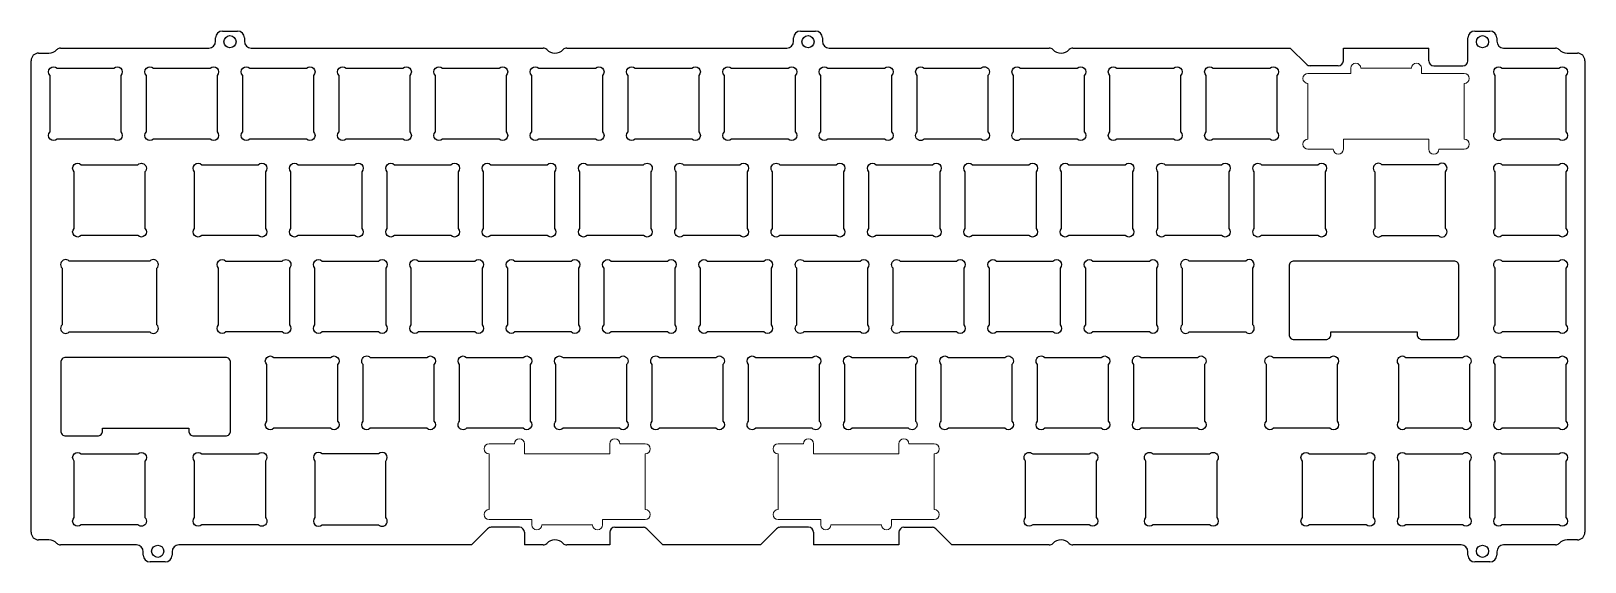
# Model space of a CAD drawing. Header units: millimetres. Extents: x 134 to 442, y 111 to 216.
import ezdxf

# ---------------------------------------------------------------- set-up
doc = ezdxf.new("R2010")
doc.units = ezdxf.units.MM

msp = doc.modelspace()

# ---------------------------------------------------------------- linework, layer by layer
for p, q in [((172.18, 216.14), (175.18, 216.14)), ((286.48, 216.14), (289.48, 216.14)), ((419.83, 216.14), (422.83, 216.14)), ((140.2, 212.79), (169.48, 212.79)), ((170.83, 214.14), (170.83, 214.79)), ((176.53, 214.79), (176.53, 214.14)), ((177.88, 212.79), (235.59, 212.79)), ((240.28, 212.79), (283.78, 212.79)), ((285.13, 214.14), (285.13, 214.79)), ((290.83, 214.79), (290.83, 214.14)), ((292.18, 212.79), (335.67, 212.79)), ((340.36, 212.79), (383.34, 212.79)), ((386.54, 209.58), (383.34, 212.79)), ((393.84, 212.79), (410.71, 212.79)), ((393.84, 210.29), (393.84, 212.79)), ((410.71, 210.29), (410.71, 212.79)), ((418.48, 210.29), (418.48, 214.79)), ((424.18, 214.79), (424.18, 214.14)), ((425.53, 212.79), (435.75, 212.79)), ((134.35, 117.09), (134.35, 210.29)), ((135.85, 211.79), (137.85, 211.79)), ((392.84, 209.29), (387.25, 209.29)), ((411.71, 209.29), (417.48, 209.29)), ((438.1, 211.79), (440.1, 211.79)), ((441.6, 210.29), (441.6, 117.09)), ((224.62, 117.8), (221.41, 114.59)), ((230.91, 118.09), (225.33, 118.09)), ((231.91, 117.09), (231.91, 114.59)), ((248.79, 117.09), (248.79, 114.59)), ((249.79, 118.09), (255.37, 118.09)), ((256.08, 117.8), (259.29, 114.59)), ((281.77, 117.8), (278.56, 114.59)), ((288.06, 118.09), (282.48, 118.09)), ((289.06, 117.09), (289.06, 114.59)), ((305.94, 117.09), (305.94, 114.59)), ((306.94, 118.09), (312.52, 118.09)), ((313.23, 117.8), (316.44, 114.59)), ((137.85, 115.59), (135.85, 115.59)), ((155.19, 114.59), (140.2, 114.59)), ((221.41, 114.59), (163.59, 114.59)), ((235.59, 114.59), (231.91, 114.59)), ((248.79, 114.59), (240.28, 114.59)), ((335.67, 114.59), (316.44, 114.59)), ((417.13, 114.59), (340.36, 114.59)), ((435.75, 114.59), (425.53, 114.59)), ((440.1, 115.59), (438.1, 115.59)), ((156.54, 112.59), (156.54, 113.24)), ((160.89, 111.24), (157.89, 111.24)), ((162.24, 113.24), (162.24, 112.59)), ((418.48, 112.59), (418.48, 113.24)), ((422.83, 111.24), (419.83, 111.24)), ((424.18, 113.24), (424.18, 112.59))]:
    msp.add_line(p, q)
for points in [[(138.1, 196.2), (138.1, 207.38, -1), (139.51, 208.79), (150.69, 208.79, -1), (152.1, 207.38), (152.1, 196.2, -1), (150.69, 194.79), (139.51, 194.79, -1)], [(157.15, 196.2), (157.15, 207.38, -1), (158.56, 208.79), (169.74, 208.79, -1), (171.15, 207.38), (171.15, 196.2, -1), (169.74, 194.79), (158.56, 194.79, -1)], [(176.2, 196.2), (176.2, 207.38, -1), (177.61, 208.79), (188.79, 208.79, -1), (190.2, 207.38), (190.2, 196.2, -1), (188.79, 194.79), (177.61, 194.79, -1)], [(195.25, 196.2), (195.25, 207.38, -1), (196.66, 208.79), (207.84, 208.79, -1), (209.25, 207.38), (209.25, 196.2, -1), (207.84, 194.79), (196.66, 194.79, -1)], [(214.3, 196.2), (214.3, 207.38, -1), (215.71, 208.79), (226.89, 208.79, -1), (228.3, 207.38), (228.3, 196.2, -1), (226.89, 194.79), (215.71, 194.79, -1)], [(233.35, 196.2), (233.35, 207.38, -1), (234.76, 208.79), (245.94, 208.79, -1), (247.35, 207.38), (247.35, 196.2, -1), (245.94, 194.79), (234.76, 194.79, -1)], [(252.4, 196.2), (252.4, 207.38, -1), (253.81, 208.79), (264.99, 208.79, -1), (266.4, 207.38), (266.4, 196.2, -1), (264.99, 194.79), (253.81, 194.79, -1)], [(271.45, 196.2), (271.45, 207.38, -1), (272.86, 208.79), (284.04, 208.79, -1), (285.45, 207.38), (285.45, 196.2, -1), (284.04, 194.79), (272.86, 194.79, -1)], [(290.5, 196.2), (290.5, 207.38, -1), (291.91, 208.79), (303.09, 208.79, -1), (304.5, 207.38), (304.5, 196.2, -1), (303.09, 194.79), (291.91, 194.79, -1)], [(309.55, 196.2), (309.55, 207.38, -1), (310.96, 208.79), (322.14, 208.79, -1), (323.55, 207.38), (323.55, 196.2, -1), (322.14, 194.79), (310.96, 194.79, -1)], [(328.6, 196.2), (328.6, 207.38, -1), (330.01, 208.79), (341.19, 208.79, -1), (342.6, 207.38), (342.6, 196.2, -1), (341.19, 194.79), (330.01, 194.79, -1)], [(347.65, 196.2), (347.65, 207.38, -1), (349.06, 208.79), (360.24, 208.79, -1), (361.65, 207.38), (361.65, 196.2, -1), (360.24, 194.79), (349.06, 194.79, -1)], [(366.7, 196.2), (366.7, 207.38, -1), (368.11, 208.79), (379.29, 208.79, -1), (380.7, 207.38), (380.7, 196.2, -1), (379.29, 194.79), (368.11, 194.79, -1)], [(423.85, 196.2), (423.85, 207.38, -1), (425.26, 208.79), (436.44, 208.79, -1), (437.85, 207.38), (437.85, 196.2, -1), (436.44, 194.79), (425.26, 194.79, -1)], [(142.86, 177.15), (142.86, 188.33, -1), (144.28, 189.74), (155.45, 189.74, -1), (156.86, 188.33), (156.86, 177.15, -1), (155.45, 175.74), (144.28, 175.74, -1)], [(166.68, 177.15), (166.68, 188.33, -1), (168.09, 189.74), (179.26, 189.74, -1), (180.68, 188.33), (180.68, 177.15, -1), (179.26, 175.74), (168.09, 175.74, -1)], [(185.73, 177.15), (185.73, 188.33, -1), (187.14, 189.74), (198.31, 189.74, -1), (199.73, 188.33), (199.73, 177.15, -1), (198.31, 175.74), (187.14, 175.74, -1)], [(204.78, 177.15), (204.78, 188.33, -1), (206.19, 189.74), (217.36, 189.74, -1), (218.78, 188.33), (218.78, 177.15, -1), (217.36, 175.74), (206.19, 175.74, -1)], [(223.83, 177.15), (223.83, 188.33, -1), (225.24, 189.74), (236.41, 189.74, -1), (237.83, 188.33), (237.83, 177.15, -1), (236.41, 175.74), (225.24, 175.74, -1)], [(242.88, 177.15), (242.88, 188.33, -1), (244.29, 189.74), (255.46, 189.74, -1), (256.88, 188.33), (256.88, 177.15, -1), (255.46, 175.74), (244.29, 175.74, -1)], [(261.93, 177.15), (261.93, 188.33, -1), (263.34, 189.74), (274.51, 189.74, -1), (275.93, 188.33), (275.93, 177.15, -1), (274.51, 175.74), (263.34, 175.74, -1)], [(280.98, 177.15), (280.98, 188.33, -1), (282.39, 189.74), (293.56, 189.74, -1), (294.98, 188.33), (294.98, 177.15, -1), (293.56, 175.74), (282.39, 175.74, -1)], [(300.03, 177.15), (300.03, 188.33, -1), (301.44, 189.74), (312.61, 189.74, -1), (314.03, 188.33), (314.03, 177.15, -1), (312.61, 175.74), (301.44, 175.74, -1)], [(319.08, 177.15), (319.08, 188.33, -1), (320.49, 189.74), (331.66, 189.74, -1), (333.08, 188.33), (333.08, 177.15, -1), (331.66, 175.74), (320.49, 175.74, -1)], [(338.13, 177.15), (338.13, 188.33, -1), (339.54, 189.74), (350.71, 189.74, -1), (352.13, 188.33), (352.13, 177.15, -1), (350.71, 175.74), (339.54, 175.74, -1)], [(357.18, 177.15), (357.18, 188.33, -1), (358.59, 189.74), (369.76, 189.74, -1), (371.18, 188.33), (371.18, 177.15, -1), (369.76, 175.74), (358.59, 175.74, -1)], [(376.23, 177.15), (376.23, 188.33, -1), (377.64, 189.74), (388.81, 189.74, -1), (390.23, 188.33), (390.23, 177.15, -1), (388.81, 175.74), (377.64, 175.74, -1)], [(414.04, 177.15), (414.04, 188.33, 1), (412.62, 189.74), (401.45, 189.74, 1), (400.04, 188.33), (400.04, 177.15, 1), (401.45, 175.74), (412.62, 175.74, 1)], [(423.85, 177.15), (423.85, 188.33, -1), (425.26, 189.74), (436.44, 189.74, -1), (437.85, 188.33), (437.85, 177.15, -1), (436.44, 175.74), (425.26, 175.74, -1)], [(159.24, 158.1), (159.24, 169.28, 1), (157.83, 170.69), (141.9, 170.69, 1), (140.48, 169.28), (140.48, 158.1, 1), (141.9, 156.69), (157.83, 156.69, 1)], [(171.44, 158.1), (171.44, 169.28, -1), (172.85, 170.69), (184.02, 170.69, -1), (185.44, 169.28), (185.44, 158.1, -1), (184.02, 156.69), (172.85, 156.69, -1)], [(190.49, 158.1), (190.49, 169.28, -1), (191.9, 170.69), (203.07, 170.69, -1), (204.49, 169.28), (204.49, 158.1, -1), (203.07, 156.69), (191.9, 156.69, -1)], [(209.54, 158.1), (209.54, 169.28, -1), (210.95, 170.69), (222.12, 170.69, -1), (223.54, 169.28), (223.54, 158.1, -1), (222.12, 156.69), (210.95, 156.69, -1)], [(228.59, 158.1), (228.59, 169.28, -1), (230, 170.69), (241.17, 170.69, -1), (242.59, 169.28), (242.59, 158.1, -1), (241.17, 156.69), (230, 156.69, -1)], [(247.64, 158.1), (247.64, 169.28, -1), (249.05, 170.69), (260.22, 170.69, -1), (261.64, 169.28), (261.64, 158.1, -1), (260.22, 156.69), (249.05, 156.69, -1)], [(266.69, 158.1), (266.69, 169.28, -1), (268.1, 170.69), (279.27, 170.69, -1), (280.69, 169.28), (280.69, 158.1, -1), (279.27, 156.69), (268.1, 156.69, -1)], [(285.74, 158.1), (285.74, 169.28, -1), (287.15, 170.69), (298.32, 170.69, -1), (299.74, 169.28), (299.74, 158.1, -1), (298.32, 156.69), (287.15, 156.69, -1)], [(304.79, 158.1), (304.79, 169.28, -1), (306.2, 170.69), (317.37, 170.69, -1), (318.79, 169.28), (318.79, 158.1, -1), (317.37, 156.69), (306.2, 156.69, -1)], [(323.84, 158.1), (323.84, 169.28, -1), (325.25, 170.69), (336.42, 170.69, -1), (337.84, 169.28), (337.84, 158.1, -1), (336.42, 156.69), (325.25, 156.69, -1)], [(342.89, 158.1), (342.89, 169.28, -1), (344.3, 170.69), (355.47, 170.69, -1), (356.89, 169.28), (356.89, 158.1, -1), (355.47, 156.69), (344.3, 156.69, -1)], [(375.94, 158.1), (375.94, 169.28, 1), (374.52, 170.69), (363.35, 170.69, 1), (361.94, 169.28), (361.94, 158.1, 1), (363.35, 156.69), (374.52, 156.69, 1)], [(423.85, 158.1), (423.85, 169.28, -1), (425.26, 170.69), (436.44, 170.69, -1), (437.85, 169.28), (437.85, 158.1, -1), (436.44, 156.69), (425.26, 156.69, -1)], [(180.96, 139.05), (180.96, 150.23, -1), (182.38, 151.64), (193.55, 151.64, -1), (194.96, 150.23), (194.96, 139.05, -1), (193.55, 137.64), (182.38, 137.64, -1)], [(200.01, 139.05), (200.01, 150.23, -1), (201.43, 151.64), (212.6, 151.64, -1), (214.01, 150.23), (214.01, 139.05, -1), (212.6, 137.64), (201.43, 137.64, -1)], [(219.06, 139.05), (219.06, 150.23, -1), (220.48, 151.64), (231.65, 151.64, -1), (233.06, 150.23), (233.06, 139.05, -1), (231.65, 137.64), (220.48, 137.64, -1)], [(238.11, 139.05), (238.11, 150.23, -1), (239.53, 151.64), (250.7, 151.64, -1), (252.11, 150.23), (252.11, 139.05, -1), (250.7, 137.64), (239.53, 137.64, -1)], [(257.16, 139.05), (257.16, 150.23, -1), (258.58, 151.64), (269.75, 151.64, -1), (271.16, 150.23), (271.16, 139.05, -1), (269.75, 137.64), (258.58, 137.64, -1)], [(276.21, 139.05), (276.21, 150.23, -1), (277.63, 151.64), (288.8, 151.64, -1), (290.21, 150.23), (290.21, 139.05, -1), (288.8, 137.64), (277.63, 137.64, -1)], [(295.26, 139.05), (295.26, 150.23, -1), (296.68, 151.64), (307.85, 151.64, -1), (309.26, 150.23), (309.26, 139.05, -1), (307.85, 137.64), (296.68, 137.64, -1)], [(314.31, 139.05), (314.31, 150.23, -1), (315.73, 151.64), (326.9, 151.64, -1), (328.31, 150.23), (328.31, 139.05, -1), (326.9, 137.64), (315.73, 137.64, -1)], [(333.36, 139.05), (333.36, 150.23, -1), (334.78, 151.64), (345.95, 151.64, -1), (347.36, 150.23), (347.36, 139.05, -1), (345.95, 137.64), (334.78, 137.64, -1)], [(352.41, 139.05), (352.41, 150.23, -1), (353.83, 151.64), (365, 151.64, -1), (366.41, 150.23), (366.41, 139.05, -1), (365, 137.64), (353.83, 137.64, -1)], [(378.61, 139.05), (378.61, 150.23, -1), (380.02, 151.64), (391.19, 151.64, -1), (392.61, 150.23), (392.61, 139.05, -1), (391.19, 137.64), (380.02, 137.64, -1)], [(404.8, 139.05), (404.8, 150.23, -1), (406.21, 151.64), (417.39, 151.64, -1), (418.8, 150.23), (418.8, 139.05, -1), (417.39, 137.64), (406.21, 137.64, -1)], [(423.85, 139.05), (423.85, 150.23, -1), (425.26, 151.64), (436.44, 151.64, -1), (437.85, 150.23), (437.85, 139.05, -1), (436.44, 137.64), (425.26, 137.64, -1)], [(142.86, 120), (142.86, 131.18, -1), (144.28, 132.59), (155.45, 132.59, -1), (156.86, 131.18), (156.86, 120, -1), (155.45, 118.59), (144.28, 118.59, -1)], [(166.68, 120), (166.68, 131.18, -1), (168.09, 132.59), (179.26, 132.59, -1), (180.68, 131.18), (180.68, 120, -1), (179.26, 118.59), (168.09, 118.59, -1)], [(204.49, 120), (204.49, 131.18, 1), (203.07, 132.59), (191.9, 132.59, 1), (190.49, 131.18), (190.49, 120, 1), (191.9, 118.59), (203.07, 118.59, 1)], [(330.98, 120), (330.98, 131.18, -1), (332.4, 132.59), (343.57, 132.59, -1), (344.98, 131.18), (344.98, 120, -1), (343.57, 118.59), (332.4, 118.59, -1)], [(354.79, 120), (354.79, 131.18, -1), (356.21, 132.59), (367.38, 132.59, -1), (368.79, 131.18), (368.79, 120, -1), (367.38, 118.59), (356.21, 118.59, -1)], [(385.75, 120), (385.75, 131.18, -1), (387.16, 132.59), (398.34, 132.59, -1), (399.75, 131.18), (399.75, 120, -1), (398.34, 118.59), (387.16, 118.59, -1)], [(404.8, 120), (404.8, 131.18, -1), (406.21, 132.59), (417.39, 132.59, -1), (418.8, 131.18), (418.8, 120, -1), (417.39, 118.59), (406.21, 118.59, -1)], [(423.85, 120), (423.85, 131.18, -1), (425.26, 132.59), (436.44, 132.59, -1), (437.85, 131.18), (437.85, 120, -1), (436.44, 118.59), (425.26, 118.59, -1)]]:
    msp.add_lwpolyline(points, format="xyb", close=True)
at = {"color": 7, "linetype": 'Continuous', "lineweight": 15}
for points in [[(395.28, 208.79, -1), (397.28, 208.79), (407.28, 208.79, -1), (409.28, 208.79), (409.28, 207.79), (417.71, 207.79, -1), (417.71, 205.79), (417.71, 194.79, -1), (417.71, 192.79), (412.71, 192.79, -1), (410.71, 192.79), (410.71, 194.79), (393.84, 194.79)], [(393.84, 194.79), (393.84, 192.79, -1), (391.84, 192.79), (386.84, 192.79, -1), (386.84, 194.79), (386.84, 205.79, -1), (386.84, 207.79), (395.28, 207.79), (395.28, 208.79)], [(247.35, 118.59, -1), (245.35, 118.59), (235.35, 118.59, -1), (233.35, 118.59), (233.35, 119.59), (224.91, 119.59, -1), (224.91, 121.59), (224.91, 132.59, -1), (224.91, 134.59), (229.91, 134.59, -1), (231.91, 134.59), (231.91, 132.59), (248.79, 132.59)], [(248.79, 132.59), (248.79, 134.59, -1), (250.79, 134.59), (255.79, 134.59, -1), (255.79, 132.59), (255.79, 121.59, -1), (255.79, 119.59), (247.35, 119.59), (247.35, 118.59)], [(304.5, 118.59, -1), (302.5, 118.59), (292.5, 118.59, -1), (290.5, 118.59), (290.5, 119.59), (282.06, 119.59, -1), (282.06, 121.59), (282.06, 132.59, -1), (282.06, 134.59), (287.06, 134.59, -1), (289.06, 134.59), (289.06, 132.59), (305.94, 132.59)], [(305.94, 132.59), (305.94, 134.59, -1), (307.94, 134.59), (312.94, 134.59, -1), (312.94, 132.59), (312.94, 121.59, -1), (312.94, 119.59), (304.5, 119.59), (304.5, 118.59)]]:
    msp.add_lwpolyline(points, format="xyb", dxfattribs=at)
at = {"color": 0}
for points in [[(416.69, 156.19), (416.69, 169.69, 0.414214), (415.69, 170.69), (384.09, 170.69, 0.414214), (383.09, 169.69), (383.09, 156.19, 0.414214), (384.09, 155.19), (390.37, 155.19, 0.414214), (391.37, 156.19), (391.37, 156.69), (408.42, 156.69), (408.42, 156.19, 0.414214), (409.42, 155.19), (415.69, 155.19, 0.414214)], [(173.81, 137.14), (173.81, 150.64, 0.414214), (172.81, 151.64), (141.21, 151.64, 0.414214), (140.21, 150.64), (140.21, 137.14, 0.414214), (141.21, 136.14), (147.48, 136.14, 0.414214), (148.48, 137.14), (148.48, 137.64), (165.53, 137.64), (165.53, 137.14, 0.414214), (166.53, 136.14), (172.81, 136.14, 0.414214)]]:
    msp.add_lwpolyline(points, format="xyb", close=True, dxfattribs=at)
for points in [[(278.56, 114.59), (259.29, 114.59)], [(305.94, 114.59), (289.06, 114.59)]]:
    msp.add_lwpolyline(points)
for centre in [(173.68, 214.04), (287.98, 214.04), (421.33, 214.04), (159.39, 113.34), (421.33, 113.34)]:
    msp.add_circle(centre, 1.2)
for centre, radius, start, end in [((172.18, 214.79), 1.35, 90, 180), ((175.18, 214.79), 1.35, 0, 90), ((286.48, 214.79), 1.35, 90, 180), ((289.48, 214.79), 1.35, 0, 90), ((419.83, 214.79), 1.35, 90, 180), ((422.83, 214.79), 1.35, 0, 90), ((137.85, 214.04), 2.25, 270, 316.1869), ((140.2, 211.79), 1, 90, 136.1869), ((169.48, 214.14), 1.35, 270, 360), ((177.88, 214.14), 1.35, 180, 270), ((235.59, 211.79), 1, 43.8131, 90), ((237.93, 214.04), 2.25, 223.8131, 316.1869), ((240.28, 211.79), 1, 90, 136.1869), ((283.78, 214.14), 1.35, 270, 360), ((292.18, 214.14), 1.35, 180, 270), ((335.67, 211.79), 1, 43.8131, 90), ((338.02, 214.04), 2.25, 223.8131, 316.1869), ((340.36, 211.79), 1, 90, 136.1869), ((425.53, 214.14), 1.35, 180, 270), ((435.75, 211.79), 1, 43.8131, 90), ((438.1, 214.04), 2.25, 223.8131, 270), ((135.85, 210.29), 1.5, 90, 180), ((387.25, 210.29), 1, 225, 270), ((392.84, 210.29), 1, 270, 0), ((411.71, 210.29), 1, 180, 270), ((417.48, 210.29), 1, 270, 0), ((440.1, 210.29), 1.5, 360, 90), ((135.85, 117.09), 1.5, 180, 270), ((225.33, 117.09), 1, 90, 135), ((230.91, 117.09), 1, 0, 90), ((249.79, 117.09), 1, 90, 180), ((255.37, 117.09), 1, 45, 90), ((282.48, 117.09), 1, 90, 135), ((288.06, 117.09), 1, 0, 90), ((306.94, 117.09), 1, 90, 180), ((312.52, 117.09), 1, 45, 90), ((440.1, 117.09), 1.5, 270, 0), ((137.85, 113.34), 2.25, 43.8131, 90), ((140.2, 115.59), 1, 223.8131, 270), ((155.19, 113.24), 1.35, 360, 90), ((163.59, 113.24), 1.35, 90, 180), ((235.59, 115.59), 1, 270, 316.1869), ((237.93, 113.34), 2.25, 43.8131, 136.1869), ((240.28, 115.59), 1, 223.8131, 270), ((335.67, 115.59), 1, 270, 316.1869), ((338.02, 113.34), 2.25, 43.8131, 136.1869), ((340.36, 115.59), 1, 223.8131, 270), ((417.13, 113.24), 1.35, 0, 90), ((425.53, 113.24), 1.35, 90, 180), ((435.75, 115.59), 1, 270, 316.1869), ((438.1, 113.34), 2.25, 90, 136.1869), ((157.89, 112.59), 1.35, 180, 270), ((160.89, 112.59), 1.35, 270, 0), ((419.83, 112.59), 1.35, 180, 270), ((422.83, 112.59), 1.35, 270, 0)]:
    msp.add_arc(centre, radius, start, end)

doc.saveas('drawing.dxf')
